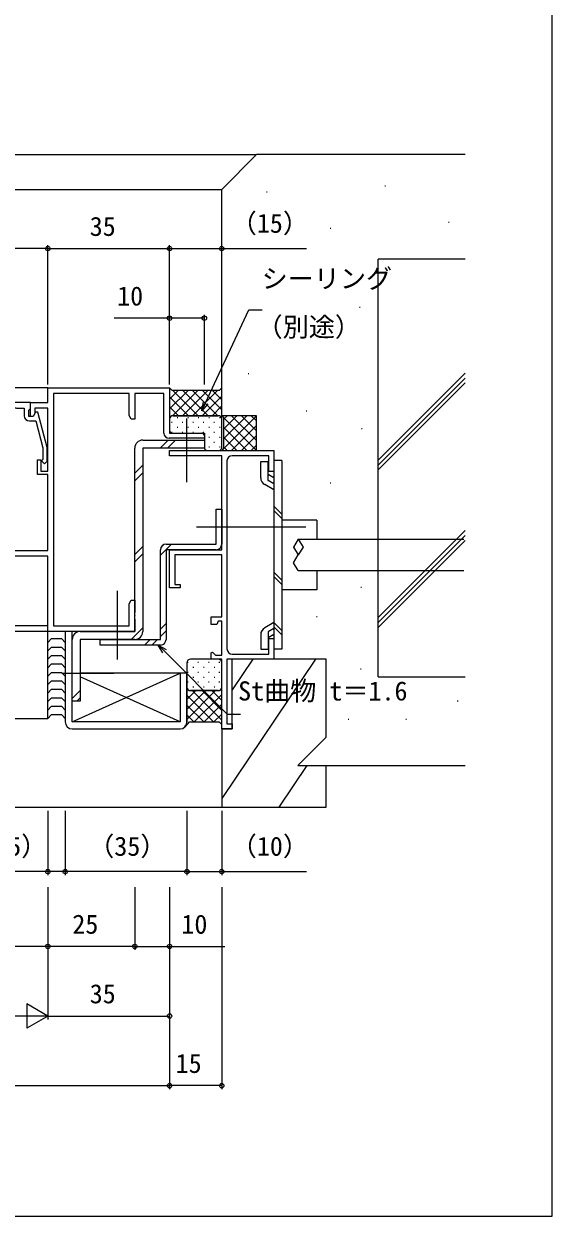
# Model space of a CAD drawing. Units: millimetres, scale not verified. Extents: x -438 to 438, y -554 to 551.
# Drawn here: x 286.3 to 438.2, y -553.5 to -210.9 of the extents above; entities that cross this region are included whole.
import ezdxf
from ezdxf.enums import TextEntityAlignment as Align

# ---------------------------------------------------------------- set-up
doc = ezdxf.new("R2010")
doc.units = ezdxf.units.MM
doc.header["$LTSCALE"] = 4
for name, color, linetype, lineweight in [('0-2_YKK_11', 211, 'Continuous', 18), ('0-3_YKK_11E', 4, 'Continuous', 18), ('0-5_YKK_13', 4, 'Continuous', 18)]:
    doc.layers.add(name, color=color, linetype=linetype, lineweight=lineweight)
for name, color, linetype in [('0-4_YKK_12', 2, 'Continuous'), ('0-7_YKK_D', 6, 'Continuous'), ('0-8_YKK_ZWAK', 7, 'Continuous'), ('0-9_YSS_K', 3, 'Continuous'), ('0-A_YSS_KE', 3, 'Continuous')]:
    doc.layers.add(name, color=color, linetype=linetype)
doc.styles.add('ＭＳ ゴシック', font='')
doc.styles.get('ＭＳ ゴシック').set_extended_font_data('MS Gothic')

msp = doc.modelspace()

# ---------------------------------------------------------------- linework, layer by layer
at = {"layer": '0-2_YKK_11'}
for points in [[(294.83, -317.13), (294.83, -383.87), (316.57, -383.87), (316.57, -377.591), (317.2, -376.5), (318.2, -376.5), (318.2, -380.042), (318.08, -380.225), (318.08, -380.775), (318.2, -380.958), (318.2, -381.042), (318.08, -381.225), (318.08, -381.775), (318.2, -381.958), (318.2, -385.5), (293.2, -385.5), (293.2, -363.9), (266.2, -363.9)], [(289, -323.7), (288.2, -323.7), (288.2, -319.7), (293.2, -319.7), (293.2, -315.5), (328.2, -315.5), (328.2, -328.5), (338.2, -328.5), (338.2, -330), (328.07, -330)], [(326.57, -328.5), (326.57, -317.13), (318.2, -317.13), (318.2, -324.5), (317.2, -324.5), (316.57, -323.409), (316.57, -317.13), (294.83, -317.13)], [(288.2, -319.7), (266.2, -319.7), (266.2, -324.3), (272.2, -324.3), (272.2, -323.3), (268.9, -323.3), (268.9, -321.33), (277.4, -321.33), (277.4, -323.3), (276.2, -323.3), (276.2, -324.3), (278.4, -324.3), (278.4, -321.33), (282.242, -321.33), (282.425, -321.21), (282.975, -321.21), (283.158, -321.33), (283.242, -321.33), (283.425, -321.21), (283.975, -321.21), (284.158, -321.33), (286.4, -321.33), (286.4, -323.5)], [(278.4, -362.27), (293.2, -362.27), (293.2, -340.4), (290.2, -340.4), (290.2, -336.2), (291.2, -336.2), (291.2, -339.4), (293.2, -339.4), (293.2, -321.33), (289.5, -321.33), (289.5, -322.834), (289, -323.7)], [(287.9, -325), (289.72, -325), (291.8, -332.761), (291.8, -336.051), (291.376, -336.476), (292.224, -337.324), (293, -336.549), (293, -332.603), (290.293, -322.5), (289.693, -322.5), (289, -323.7), (287.7, -323.7), (287.7, -321.9), (287.9, -321.7), (288.2, -321.4), (288.2, -319.7)]]:
    msp.add_lwpolyline(points, dxfattribs=at)
for centre in [(287.9, -323.5), (328.07, -328.5)]:
    msp.add_arc(centre, 1.5, 180.00001, 269.99999, dxfattribs=at)
at = {"layer": '0-3_YKK_11E'}
msp.add_line((344.7, -336.5), (344.7, -390.5), dxfattribs=at)
msp.add_lwpolyline([(346.2, -392), (356.7, -392), (356.7, -387.5), (358.2, -387.5), (358.2, -393.5), (344.7, -393.5), (344.7, -412), (346.2, -412), (346.2, -413.5), (343.2, -413.5), (343.2, -393.5), (340.2, -393.5), (340.2, -391.604), (340.57, -391.45), (341.42, -392.3), (343.2, -392.3), (343.2, -382.5), (342.2, -382.5), (341.836, -383.5), (340.2, -383.5), (340.2, -381.3), (343.2, -381.3), (343.2, -363.5), (329.7, -363.5), (329.7, -372), (331.2, -372), (331.2, -373), (328.2, -373), (328.2, -363.5), (328.2, -362), (343.2, -362), (343.2, -335), (328.2, -335), (328.2, -333.5), (343.2, -333.5), (358.2, -333.5), (358.2, -339.5), (356.7, -339.5), (356.7, -335), (346.2, -335)], dxfattribs=at)
for centre, start, end in [((346.2, -336.5), 90.00001, 179.99999), ((346.2, -390.5), 180.00001, 269.99999)]:
    msp.add_arc(centre, 1.5, start, end, dxfattribs=at)
at = {"layer": '0-4_YKK_12'}
for p, q in [((2.2, -248.5), (353.2, -248.5)), ((2.2, -258.5), (343.2, -258.5)), ((293.2, -315.5), (2.2, -315.5)), ((293.2, -383.87), (2.2, -383.87)), ((293.2, -385.5), (2.2, -385.5)), ((293.2, -410.5), (293.2, -385.5)), ((2.2, -410.5), (293.2, -410.5))]:
    msp.add_line(p, q, dxfattribs=at)
at = {"layer": '0-5_YKK_13'}
for p, q in [((328.2, -315.5), (328.2, -324.5)), ((328.404, -315.704), (328.2, -315.909)), ((333.516, -316.25), (328.2, -321.566)), ((330.687, -316.25), (328.2, -318.737)), ((328.2, -318.095), (333.605, -323.5)), ((336.344, -316.25), (329.088, -323.506)), ((329.184, -316.25), (336.434, -323.5)), ((339.173, -316.25), (331.923, -323.5)), ((332.012, -316.25), (339.262, -323.5)), ((342.001, -316.25), (334.751, -323.5)), ((334.841, -316.25), (342.091, -323.5)), ((343.2, -317.88), (337.579, -323.5)), ((337.669, -316.25), (343.2, -321.781)), ((340.497, -316.25), (343.2, -318.953)), ((342.888, -315.812), (343.2, -316.124)), ((328.2, -320.923), (330.777, -323.5)), ((343.2, -320.708), (340.408, -323.5)), ((328.2, -323.752), (328.378, -323.93)), ((328.206, -324.388), (328.2, -324.394)), ((328.2, -324.5), (328.2, -327.7)), ((328.785, -325.41), (328.985, -325.41)), ((329.2, -323.5), (342.2, -323.5)), ((342.2, -323.5), (329.2, -323.5)), ((330.4, -323.995), (330.6, -323.995)), ((331.815, -325.41), (332.015, -325.41)), ((333.205, -342.61), (333.205, -324.3)), ((333.43, -323.995), (333.63, -323.995)), ((334.845, -325.41), (335.045, -325.41)), ((336.46, -323.995), (336.66, -323.995)), ((337.875, -325.41), (338.075, -325.41)), ((339.49, -323.995), (339.69, -323.995)), ((340.905, -325.41), (341.105, -325.41)), ((342.52, -323.995), (342.72, -323.995)), ((343.2, -323.536), (342.925, -323.811)), ((343.2, -332.7), (343.2, -324.491)), ((328.785, -328.24), (328.985, -328.24)), ((329, -328.5), (337.453, -328.5)), ((330.4, -326.825), (330.6, -326.825)), ((331.815, -328.24), (332.015, -328.24)), ((333.43, -326.825), (333.63, -326.825)), ((334.845, -328.24), (335.045, -328.24)), ((336.46, -326.825), (336.66, -326.825)), ((337.875, -328.24), (338.075, -328.24)), ((339.49, -326.825), (339.69, -326.825)), ((340.905, -328.24), (341.105, -328.24)), ((342.52, -326.825), (342.72, -326.825)), ((338.2, -329.25), (338.2, -332.7)), ((339.49, -329.655), (339.69, -329.655)), ((340.905, -331.07), (341.105, -331.07)), ((342.52, -329.655), (342.72, -329.655)), ((339, -333.5), (342.4, -333.5)), ((339.49, -332.485), (339.69, -332.485)), ((342.52, -332.485), (342.72, -332.485)), ((354.4, -336.675), (356.549, -336.675)), ((354.401, -341.317), (354.401, -336.675)), ((356.549, -342.153), (356.549, -336.675)), ((360.5, -336.372), (358.2, -336.372)), ((358.2, -336.372), (358.2, -390.628)), ((360.5, -336.372), (360.5, -390.628)), ((358.201, -341.375), (356.549, -340.421)), ((358.201, -343.107), (356.549, -342.153)), ((358.201, -344.839), (355.551, -343.309)), ((360.5, -351.802), (358.2, -349.502)), ((360.5, -353.085), (358.2, -350.785)), ((335.9, -355.4), (367.4, -355.4)), ((370.5, -353.5), (360.5, -353.5)), ((370.5, -353.5), (370.5, -359)), ((366.6, -361.516), (366.6, -361.25)), ((360.5, -370.746), (358.2, -368.446)), ((360.5, -372.029), (358.2, -369.729)), ((370.5, -368), (370.5, -373.5)), ((313.2, -388.799), (313.2, -373.8)), ((313.2, -393.6), (313.2, -375.29)), ((370.5, -373.5), (360.5, -373.5)), ((358.2, -382.911), (355.55, -384.441)), ((360.5, -385.217), (358.2, -382.917)), ((354.4, -386.433), (354.4, -390.625)), ((358.2, -384.643), (356.548, -385.597)), ((356.548, -385.597), (356.548, -390.625)), ((358.2, -386.375), (356.548, -387.329)), ((360.5, -386.5), (358.2, -384.2)), ((342.2, -393.5), (334.2, -393.5)), ((354.399, -390.625), (356.548, -390.625)), ((360.5, -390.628), (358.2, -390.628)), ((333.2, -394.5), (333.2, -401.5)), ((333.52, -394.448), (333.32, -394.448)), ((333.52, -397.278), (333.32, -397.278)), ((335.135, -395.863), (334.935, -395.863)), ((336.55, -394.448), (336.35, -394.448)), ((336.55, -397.278), (336.35, -397.278)), ((338.165, -395.863), (337.965, -395.863)), ((339.58, -394.448), (339.38, -394.448)), ((339.58, -397.278), (339.38, -397.278)), ((341.195, -395.863), (340.995, -395.863)), ((342.61, -394.448), (342.41, -394.448)), ((342.61, -397.278), (342.41, -397.278)), ((343.2, -401.5), (343.2, -394.5)), ((297.2, -397.5), (312.2, -397.5)), ((300.201, -411.5), (331.201, -397.5)), ((331.201, -397.5), (302.501, -397.5)), ((331.201, -411.5), (302.501, -398.539)), ((333.52, -400.108), (333.32, -400.108)), ((335.135, -398.693), (334.935, -398.693)), ((336.55, -400.108), (336.35, -400.108)), ((338.165, -398.693), (337.965, -398.693)), ((339.58, -400.108), (339.38, -400.108)), ((341.195, -398.693), (340.995, -398.693)), ((342.61, -400.108), (342.41, -400.108)), ((333.2, -401.5), (333.201, -411.5)), ((333.386, -402.08), (333.2, -402.266)), ((341.451, -402.5), (333.2, -410.751)), ((338.623, -402.5), (333.2, -407.923)), ((335.795, -402.5), (333.2, -405.095)), ((333.2, -403.827), (340.873, -411.5)), ((342.2, -402.5), (334.2, -402.5)), ((334.2, -402.5), (342.2, -402.5)), ((334.701, -402.5), (343.2, -410.999)), ((335.135, -401.523), (334.935, -401.523)), ((343.2, -403.58), (335.28, -411.5)), ((337.53, -402.5), (343.2, -408.17)), ((338.165, -401.523), (337.965, -401.523)), ((340.358, -402.5), (343.2, -405.342)), ((341.195, -401.523), (340.995, -401.523)), ((342.9, -402.214), (343.2, -402.513)), ((333.2, -406.656), (338.044, -411.5)), ((343.2, -406.408), (338.108, -411.5)), ((333.2, -409.484), (335.216, -411.5)), ((343.2, -409.237), (340.937, -411.5)), ((343.2, -412.065), (343.108, -412.158))]:
    msp.add_line(p, q, dxfattribs=at)
at = {"layer": '0-5_YKK_13', "color": 1}
for p, q in [((325.457, -332.8), (327.757, -330.5)), ((327.58, -332.8), (329.88, -330.5)), ((318.2, -340.057), (320.5, -337.757)), ((318.2, -342.18), (320.5, -339.88)), ((343.2, -350.4), (343.2, -360.4)), ((318.2, -363.391), (320.5, -361.091)), ((325.6, -363.599), (328.799, -360.4)), ((325.748, -361.328), (326.528, -360.548)), ((318.2, -365.514), (320.5, -363.214)), ((325.6, -384.811), (327.2, -383.211)), ((317.126, -387.8), (320.5, -384.426)), ((325.6, -386.934), (327.2, -385.334)), ((321.011, -389.4), (322.611, -387.8)), ((323.134, -389.4), (324.734, -387.8)), ((300.201, -404.725), (302.501, -402.425)), ((301.549, -405.5), (302.501, -404.548)), ((300.201, -413.5), (331.201, -413.5))]:
    msp.add_line(p, q, dxfattribs=at)
at = {"layer": '0-5_YKK_13'}
for points in [[(343.2, -324.5), (343.2, -315.5), (342.45, -316.25), (328.95, -316.25), (328.2, -315.5)], [(365.2, -359), (363.8, -361.25), (365.2, -363.5)], [(365.2, -359), (388.2, -359), (412.801, -359)], [(365.2, -359), (366.6, -361.25), (365.2, -363.5)], [(363.8, -361.221), (363.8, -361.236), (363.8, -361.25)], [(365.2, -368), (363.8, -365.75), (365.2, -363.5)], [(365.2, -368), (388.2, -368), (412.801, -368)], [(298.201, -388.643), (297.201, -387.643), (294.2, -387.643), (293.2, -388.643)], [(298.201, -391.071), (297.201, -390.071), (294.2, -390.071), (293.2, -391.071)], [(298.201, -393.5), (297.201, -392.5), (294.2, -392.5), (293.2, -393.5)], [(298.201, -395.929), (297.201, -394.929), (294.2, -394.929), (293.2, -395.929)], [(298.201, -398.357), (297.201, -397.357), (294.2, -397.357), (293.2, -398.357)], [(298.201, -400.786), (297.201, -399.786), (294.2, -399.786), (293.2, -400.786)], [(298.201, -403.214), (297.201, -402.214), (294.2, -402.214), (293.2, -403.214)], [(332.656, -412.872), (333.95, -411.5), (342.45, -411.5), (343.2, -412.25), (343.2, -401.5)], [(298.201, -405.643), (297.201, -404.643), (294.2, -404.643), (293.2, -405.643)], [(298.201, -408.071), (297.201, -407.071), (294.2, -407.071), (293.2, -408.071)], [(298.201, -410.5), (297.201, -409.5), (294.2, -409.5), (293.2, -410.5)]]:
    msp.add_lwpolyline(points, dxfattribs=at)
at = {"layer": '0-5_YKK_13', "color": 1}
for points in [[(320.5, -330.5), (338.2, -330.5), (338.2, -332.8)], [(302.501, -385.5), (318.2, -385.5), (318.2, -332.8)], [(338.2, -332.8), (320.5, -332.8), (320.5, -385.5)], [(327.2, -360.4), (341.6, -360.4), (341.6, -350.4), (343.2, -350.4)], [(325.6, -389.4), (308.2, -389.4), (308.2, -387.8), (325.6, -387.8), (325.6, -362)], [(341.6, -362), (327.2, -362), (327.2, -387.8)], [(331.201, -397.5), (331.201, -411.5), (300.201, -411.5), (300.201, -385.5), (298.201, -385.5), (298.201, -411.5)], [(318.2, -387.8), (302.501, -387.8), (302.501, -405.5), (300.201, -405.5), (300.201, -387.8)], [(333.201, -411.5), (333.201, -397.5), (331.201, -397.5)]]:
    msp.add_lwpolyline(points, dxfattribs=at)
at = {"layer": '0-5_YKK_13'}
for centre, radius, start, end in [((329.2, -324.5), 1, 90, 180), ((329.2, -324.5), 1, 90, 180), ((342.2, -324.5), 1, 359.99608, 90.00162), ((342.2, -324.5), 1, 0.51288, 90), ((329, -327.7), 0.8, 180, 269.99996), ((337.45, -329.25), 0.75, 0.00136, 89.77261), ((339, -332.7), 0.8, 180, 270), ((342.4, -332.7), 0.8, 270, 0), ((356.701, -341.317), 2.3, 179.99772, 239.99747), ((356.7, -386.433), 2.3, 120.00025, 180), ((334.2, -394.5), 1, 90, 180), ((342.2, -394.5), 1, 0, 90), ((334.2, -401.5), 1, 180, 270), ((334.2, -401.5), 1, 180, 270), ((342.2, -401.5), 1, 270, 0), ((342.2, -401.5), 1, 270, 0)]:
    msp.add_arc(centre, radius, start, end, dxfattribs=at)
at = {"layer": '0-5_YKK_13', "color": 1}
for centre, radius, start, end in [((320.5, -332.8), 2.3, 90, 180), ((327.2, -362), 1.6, 90, 180), ((341.6, -360.4), 1.6, 270, 0), ((302.501, -387.8), 2.3, 90, 180.00001), ((318.2, -385.5), 2.3, 270, 0), ((325.6, -387.8), 1.6, 270, 0), ((300.201, -411.5), 2, 180, 270), ((331.201, -411.5), 2, 270, 0)]:
    msp.add_arc(centre, radius, start, end, dxfattribs=at)
at = {"layer": '0-7_YKK_D'}
for p, q in [((293.2, -275.5), (266.2, -275.5)), ((293.2, -314.5), (293.2, -274.5)), ((293.2, -314.5), (293.2, -274.5)), ((293.2, -275.5), (328.2, -275.5)), ((328.2, -314.5), (328.2, -274.5)), ((328.2, -314.5), (328.2, -274.5)), ((343.2, -314.5), (343.2, -274.5)), ((328.2, -314.5), (328.2, -294.5)), ((338.2, -314.5), (338.2, -294.5)), ((293.2, -437), (293.2, -455.5)), ((298.201, -437), (298.201, -455.5)), ((298.201, -437), (298.201, -455.5)), ((333.201, -437), (333.201, -455.5)), ((333.201, -437), (333.201, -455.5)), ((343.2, -437), (343.2, -455.5)), ((333.201, -454.5), (298.201, -454.5)), ((293.2, -459), (293.2, -497)), ((293.2, -459), (293.2, -497)), ((293.2, -459), (293.2, -477)), ((293.2, -459), (293.2, -477)), ((318.2, -459), (318.2, -477)), ((318.2, -459), (318.2, -477)), ((328.2, -459), (328.2, -477)), ((328.2, -459), (328.2, -497)), ((328.2, -459), (328.2, -517)), ((328.2, -459), (328.2, -517)), ((343.2, -459), (343.2, -517)), ((293.2, -476), (266.2, -476)), ((318.2, -476), (293.2, -476)), ((293.2, -496), (287.138, -492.5)), ((287.138, -492.5), (287.138, -499.5)), ((293.2, -496), (281.076, -496)), ((293.2, -496), (287.138, -499.5)), ((293.2, -496), (328.2, -496)), ((-326.8, -516), (328.2, -516)), ((343.2, -516), (328.2, -516))]:
    msp.add_line(p, q, dxfattribs=at)
for points in [[(328.2, -275.5), (343.2, -275.5), (367.605, -275.5)], [(337.48, -322.08), (338.558, -319.769), (350.984, -293.122), (354.784, -293.122)], [(338.2, -295.5), (328.2, -295.5), (312.275, -295.5)], [(339.177, -320.057), (337.48, -322.08), (337.939, -319.48)], [(326.253, -391.686), (324.933, -389.4), (327.22, -390.72)], [(324.933, -389.4), (326.736, -391.203), (344.754, -409.221), (348.554, -409.221)], [(298.201, -454.5), (293.2, -454.5), (274.249, -454.5)], [(333.201, -454.5), (343.2, -454.5), (367.605, -454.5)], [(318.2, -476), (328.2, -476), (344.125, -476)]]:
    msp.add_lwpolyline(points, dxfattribs=at)
for centre in [(293.2, -275.5), (293.2, -275.5), (328.2, -275.5), (328.2, -275.5), (343.2, -275.5), (328.2, -295.5), (338.2, -295.5), (293.2, -454.5), (298.201, -454.5), (298.201, -454.5), (333.201, -454.5), (333.201, -454.5), (343.2, -454.5), (293.2, -476), (293.2, -476), (318.2, -476), (318.2, -476), (328.2, -476), (328.2, -496), (328.2, -516), (343.2, -516)]:
    msp.add_circle(centre, 0.637, dxfattribs=at)
at = {"layer": '0-8_YKK_ZWAK'}
msp.add_lwpolyline([(-436.8, -553.5), (438.2, -553.5), (438.2, 516.5)], dxfattribs=at)
at = {"layer": '0-9_YSS_K'}
for p, q in [((356.056, -259.156), (356.256, -259.156)), ((390.11, -257.423), (390.31, -257.423)), ((374.346, -269.608), (374.546, -269.608)), ((408.4, -267.875), (408.6, -267.875)), ((356.056, -282.672), (356.256, -282.672)), ((382.836, -292.351), (383.036, -292.351)), ((350.83, -311.414), (351.03, -311.414)), ((388.2, -336.275), (413.2, -311.275)), ((388.2, -337.689), (413.2, -312.689)), ((388.2, -339.103), (413.2, -314.103)), ((343.7, -330.186), (350.386, -323.5)), ((343.7, -327.358), (347.558, -323.5)), ((343.7, -324.529), (344.729, -323.5)), ((343.7, -333.015), (353.2, -323.515)), ((353.2, -333.485), (343.7, -323.985)), ((343.7, -324), (343.7, -333)), ((353.2, -330.657), (346.043, -323.5)), ((353.2, -327.828), (348.872, -323.5)), ((353.2, -325), (351.7, -323.5)), ((367.431, -322.136), (367.631, -322.136)), ((350.386, -333.5), (343.7, -326.814)), ((346.043, -333.5), (353.2, -326.343)), ((383.358, -327.191), (383.558, -327.191)), ((347.558, -333.5), (343.7, -329.642)), ((348.872, -333.5), (353.2, -329.172)), ((351.7, -333.5), (353.2, -332)), ((344.729, -333.5), (343.7, -332.471)), ((374.346, -342.768), (374.546, -342.768)), ((388.2, -381.529), (413.2, -356.529)), ((388.2, -382.944), (413.2, -357.944)), ((388.2, -384.358), (413.2, -359.358)), ((383.226, -372.732), (383.426, -372.732)), ((370.435, -381.213), (370.635, -381.213)), ((370.2, -393.5), (343.2, -433.5)), ((352.103, -393.5), (346.2, -402.245)), ((383.098, -396.21), (383.298, -396.21)), ((410.926, -405.478), (411.126, -405.478)), ((379.571, -410.703), (379.771, -410.703)), ((396.101, -410.703), (396.301, -410.703)), ((367.71, -424), (359.61, -436)), ((2.2, -436), (343.2, -436))]:
    msp.add_line(p, q, dxfattribs=at)
for centre, start, end in [((343.2, -324), 0, 90), ((343.2, -333), 270, 0)]:
    msp.add_arc(centre, 0.5, start, end, dxfattribs=at)
at = {"layer": '0-A_YSS_KE'}
for p, q in [((343.2, -258.5), (353.2, -248.5)), ((413.2, -248.5), (353.2, -248.5)), ((413.2, -278.5), (388.2, -278.5)), ((388.2, -398.5), (388.2, -278.5)), ((373.2, -393.5), (346.2, -393.5)), ((346.2, -413.5), (346.2, -393.5)), ((388.2, -398.5), (413.2, -398.5)), ((343.2, -413.5), (343.2, -436)), ((343.2, -413.5), (346.2, -413.5)), ((365.1, -424), (373.2, -424)), ((373.2, -436), (373.2, -424)), ((373.2, -424), (413.2, -424)), ((343.2, -436), (373.2, -436))]:
    msp.add_line(p, q, dxfattribs=at)
for points in [[(353.2, -333.5), (353.2, -323.5), (343.2, -323.5), (343.2, -258.5)], [(365.1, -424), (373.2, -415.9), (373.2, -393.5)]]:
    msp.add_lwpolyline(points, dxfattribs=at)

# ---------------------------------------------------------------- texts
at = {"layer": '0-7_YKK_D', "style": 'ＭＳ ゴシック'}
for s, p in [('35', (305.245, -273.5)), ('（15）', (345.79, -272.605)), ('シーリング', (354.672, -288.502)), ('10', (313.124, -293.5)), ('（別途）', (353.223, -302.409)), ('St曲物 t＝1.6', (347.915, -406.991)), ('（5）', (274.289, -451.605)), ('（35）', (304.813, -451.605)), ('（10）', (345.79, -451.605)), ('25', (300.245, -474)), ('10', (331.599, -474)), ('35', (305.245, -494)), ('15', (329.947, -514))]:
    msp.add_text(s, height=5.499, dxfattribs=at).set_placement(p, align=Align.BOTTOM_LEFT)

doc.saveas('drawing.dxf')
